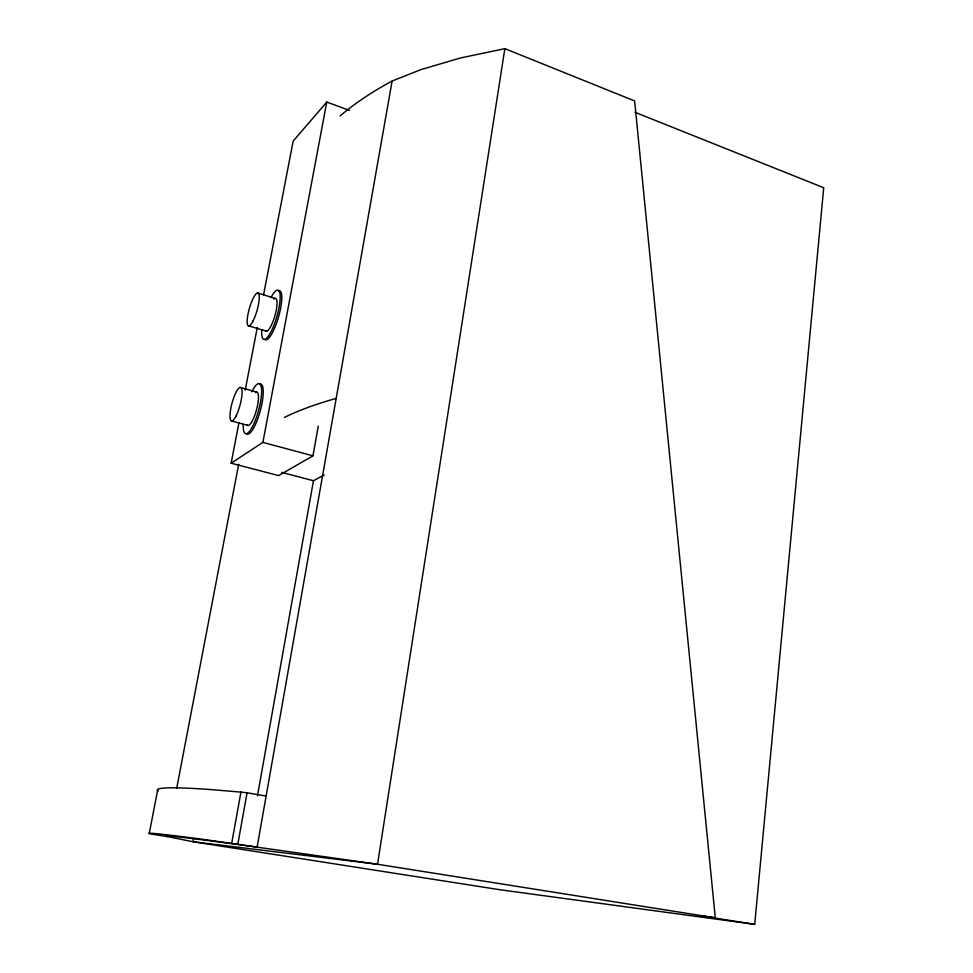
<?xml version="1.0" encoding="UTF-8"?>
<svg xmlns="http://www.w3.org/2000/svg" width="973" height="973" viewBox="0 0 973 973"><rect width="100%" height="100%" fill="white"/><g stroke="black" fill="none" stroke-linecap="round" stroke-linejoin="round"><path stroke-width="1.46" d="M340.076 115.945A543.275 226.709 2.7 0 1 392.119 81.014L421.212 69.521L460.703 57.918L504.853 48.65L634.639 100.961L715.289 917.831L377.536 864.255L251.593 846.376A465.167 4.573 8.6 0 0 166.724 836.439L193.007 841.742L500.098 889.76L754.707 924.35L823.717 187.728L634.883 112.26M504.853 48.65L377.536 864.255L193.007 841.742L193.566 838.762M392.119 81.014L257.115 847.142L204.926 839.614A484.213 4.768 8.6 0 0 149.806 833.837L167.478 836.622M257.468 795.89L313.464 480.723L324.191 475.019M237.85 844.102L247.057 792.776L266.115 796.06M238.896 422.939L231.148 463.197L278.631 475.59L312.965 455.851L318.28 426.052M231.708 843.238L240.939 792.119L247.057 792.776M231.148 463.197L262.892 442.387L326.77 102.056L349.429 110.399M176.685 788.422L238.677 464.243M245.208 390.137L257.273 327.512M263.586 294.71L293.153 141.134L326.77 102.056M149.283 833.253L157.808 789.419M240.939 792.119L214.133 789.845A480.553 18.195 8.4 0 0 158.064 791.353M715.289 917.831L703.929 916.298L754.707 924.35M281.574 472.367L313.464 480.723M262.892 442.387L312.965 455.851M231.598 420.968L247.969 425.432M240.355 387.449L256.69 392.058M248.869 325.943L266.529 331.221M257.492 292.934L275.116 298.383M284.384 417.429A571.638 141.377 5.4 0 1 336.196 398.395M259.584 384.238A25.882 6.446 -74.8 0 1 260.521 409.864A25.882 6.446 -74.8 0 1 246.607 433.739M251.8 391.778A25.894 6.422 -74.8 0 1 261.615 391.037A25.894 6.422 -74.8 0 1 252.104 427.317A25.894 6.422 -74.8 0 1 243.25 424.374M278.582 290.732A25.578 6.239 -73.9 0 1 278.594 316.712A25.578 6.239 -73.9 0 1 264.692 339.407M255.425 392.557A17.259 4.281 -74.8 0 1 256.69 409.195A17.259 4.281 -74.8 0 1 247.02 424.702M270.895 297.689A25.59 6.215 -73.9 0 1 280.188 297.92A25.59 6.215 -73.9 0 1 270.007 333.605A25.59 6.215 -73.9 0 1 261.761 329.75M273.814 299.125A17.064 4.135 -73.9 0 1 275.31 314.243A17.064 4.135 -73.9 0 1 265.544 330.771M235.928 416.225A17.332 4.123 -74.8 0 0 241.292 388.081A17.332 4.123 -74.8 0 0 230.832 408.332A17.332 4.123 -74.8 0 0 235.928 416.225M253.26 320.543A17.149 3.965 -74 0 0 258.477 293.287A17.149 3.965 -74 0 0 247.945 314.449A17.149 3.965 -74 0 0 253.26 320.543"/></g></svg>
